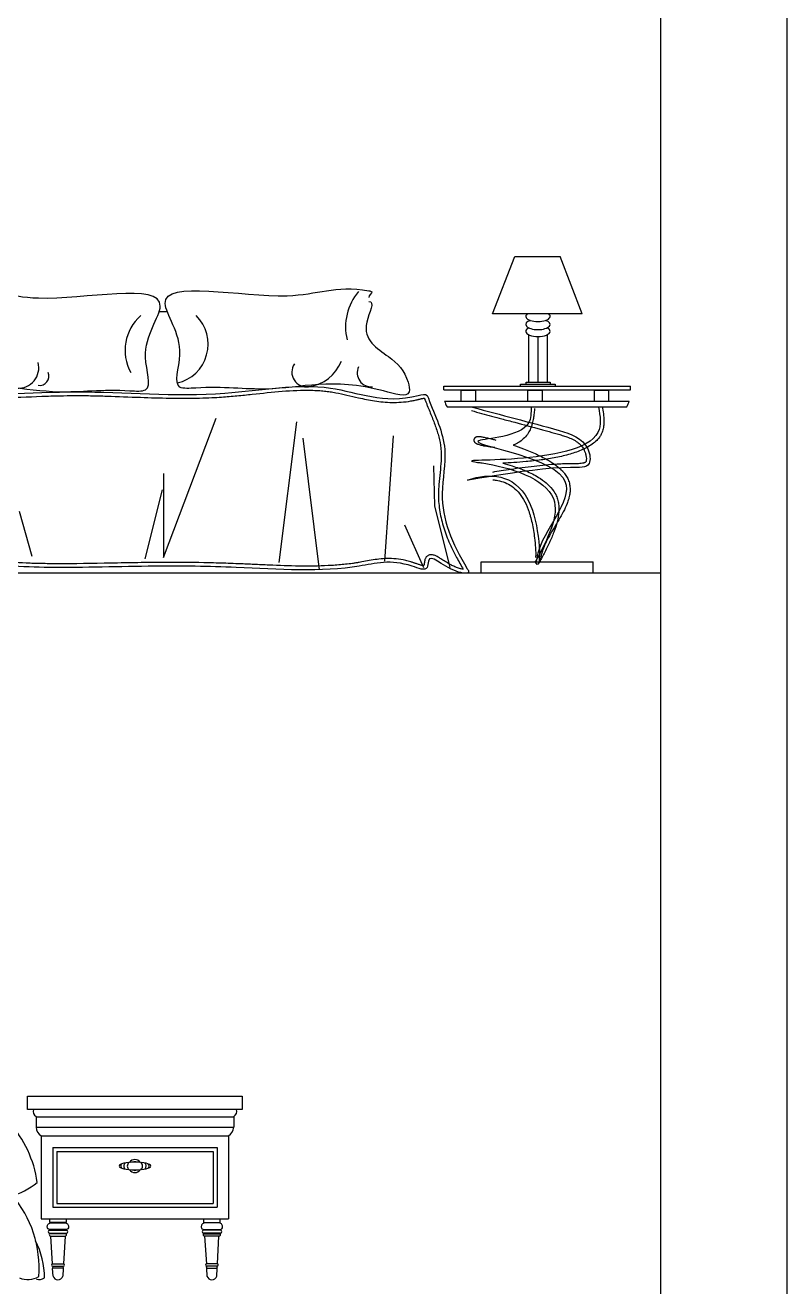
# Model space of a CAD drawing. Header units: inches. Extents: x 18.5 to 61, y 8.5 to 33.3.
# Drawn here: x 58.965 to 61.005, y 16.965 to 20.342 of the extents above; entities that cross this region are included whole.
import ezdxf

# ---------------------------------------------------------------- set-up
doc = ezdxf.new("R2010")
doc.units = ezdxf.units.IN
doc.header["$MEASUREMENT"] = 0
for name, color, linetype in [('02', 2, 'Continuous'), ('1', 1, 'Continuous'), ('kadrbm', 4, 'Continuous')]:
    doc.layers.add(name, color=color, linetype=linetype)

# ---------------------------------------------------------------- blocks, each defined once
blk = doc.blocks.new('kadrbm')
at = {"layer": 'kadrbm', "color": 4}
blk.add_lwpolyline([(0, 0), (0, 24.7972), (21, 24.7972), (21, 0), (0, 0)], close=True, dxfattribs=at)
blk.add_lwpolyline([(20.6631, 0.3257), (20.6631, 24.4603), (0.3369, 24.4603), (0.3369, 0.3257), (20.6631, 0.3257)], dxfattribs=at)

msp = doc.modelspace()

# ---------------------------------------------------------------- linework, layer by layer
at = {"layer": '02'}
for p, q in [((60.217, 19.5693), (60.2764, 19.7229)), ((60.457, 19.5693), (60.3975, 19.7229)), ((59.3242, 19.576), (59.3455, 19.576)), ((60.3134, 19.5139), (60.3134, 19.3864)), ((60.3384, 19.5088), (60.3384, 19.3864)), ((60.3634, 19.5138), (60.3634, 19.3864)), ((60.0859, 19.366), (60.0859, 19.376)), ((60.0859, 19.376), (60.5859, 19.376)), ((60.0859, 19.366), (60.5859, 19.366)), ((60.5859, 19.366), (60.5859, 19.376)), ((60.0882, 19.336), (60.583, 19.336)), ((60.0949, 19.321), (60.5763, 19.321)), ((59.3356, 18.9176), (59.4768, 19.2903)), ((59.692, 19.2803), (59.6449, 18.9042)), ((59.7088, 19.2366), (59.7525, 18.884)), ((59.9508, 19.2433), (59.9273, 18.9075)), ((60.0584, 19.1627), (60.0617, 19.0553)), ((59.3356, 19.1426), (59.3356, 18.9176)), ((59.3323, 19.0989), (59.2852, 18.9142)), ((60.0617, 19.0553), (60.1021, 18.8907)), ((58.949, 19.0418), (58.9826, 18.9209)), ((59.9811, 19.0049), (60.0315, 18.8907)), ((60.1859, 18.876), (60.1859, 18.906)), ((60.1859, 18.906), (60.4859, 18.906)), ((60.4859, 18.876), (60.4859, 18.906)), ((58.9945, 17.4205), (59.5237, 17.4205)), ((58.9945, 17.4205), (58.9945, 17.392)), ((58.9945, 17.392), (59.5237, 17.392)), ((59.5237, 17.4205), (59.5237, 17.392)), ((59.0083, 17.369), (59.5099, 17.369)), ((59.0083, 17.369), (59.0083, 17.147)), ((59.5099, 17.369), (59.5099, 17.147)), ((59.0393, 17.338), (59.4789, 17.338)), ((59.0393, 17.338), (59.0393, 17.178)), ((59.0496, 17.3276), (59.4685, 17.3276)), ((59.0496, 17.3276), (59.0496, 17.1883)), ((59.4685, 17.3276), (59.4685, 17.1883)), ((59.4789, 17.338), (59.4789, 17.178)), ((59.0393, 17.178), (59.4789, 17.178)), ((59.0496, 17.1883), (59.4685, 17.1883)), ((59.0083, 17.147), (59.5099, 17.147)), ((59.0293, 17.1166), (59.0765, 17.1166)), ((59.0383, 17.0267), (59.0342, 17.1006)), ((59.0725, 17.1006), (59.0678, 17.0267)), ((59.4888, 17.1166), (59.4417, 17.1166)), ((59.4456, 17.1006), (59.4504, 17.0267)), ((59.4799, 17.0267), (59.4839, 17.1006)), ((59.0383, 17.0267), (59.0678, 17.0267)), ((59.0386, 17.0201), (59.0674, 17.0201)), ((59.4799, 17.0267), (59.4504, 17.0267)), ((59.4796, 17.0201), (59.4507, 17.0201)), ((59.0388, 17.0158), (59.0672, 17.0158)), ((59.0398, 16.9938), (59.0388, 17.0143)), ((59.0671, 17.0143), (59.066, 16.9938)), ((59.451, 17.0143), (59.4521, 16.9938)), ((59.4794, 17.0143), (59.451, 17.0143)), ((59.4783, 16.9938), (59.4793, 17.0143))]:
    msp.add_line(p, q, dxfattribs=at)
for points in [[(60.2764, 19.7229), (60.3975, 19.7229)], [(60.457, 19.5693), (60.217, 19.5693)], [(60.3072, 19.381), (60.3072, 19.3864), (60.3709, 19.3864), (60.3709, 19.381)], [(60.1328, 19.336), (60.1328, 19.3653), (60.1707, 19.3653), (60.1707, 19.336)], [(60.2918, 19.376), (60.2918, 19.381), (60.3843, 19.381), (60.3843, 19.376)], [(60.3113, 19.336), (60.3113, 19.3653), (60.3492, 19.3653), (60.3492, 19.336)], [(60.4898, 19.336), (60.4898, 19.3653), (60.5277, 19.3653), (60.5277, 19.336)], [(59.0754, 17.147), (59.0754, 17.1376), (59.0308, 17.1376), (59.0308, 17.147)], [(59.4428, 17.147), (59.4428, 17.1376), (59.4874, 17.1376), (59.4874, 17.147)], [(59.0296, 17.1088), (59.0762, 17.1088)], [(59.0755, 17.107), (59.0303, 17.107)], [(59.0333, 17.1006), (59.0724, 17.1006)], [(59.4885, 17.1088), (59.442, 17.1088)], [(59.4426, 17.107), (59.4879, 17.107)], [(59.4848, 17.1006), (59.4457, 17.1006)]]:
    msp.add_lwpolyline(points, dxfattribs=at)
msp.add_lwpolyline([(58.9714, 17.4757), (59.5467, 17.4757), (59.5467, 17.4398), (58.9714, 17.4398)], close=True, dxfattribs=at)
for points in [[(59.0349, 17.1365), (59.0709, 17.1365, -0.414214), (59.0813, 17.1261), (59.0813, 17.125, -0.414214), (59.0751, 17.1187), (59.0307, 17.1187, -0.414214), (59.0245, 17.125), (59.0245, 17.1261, -0.414214)], [(59.4833, 17.1365), (59.4472, 17.1365, 0.414214), (59.4368, 17.1261), (59.4368, 17.125, 0.414214), (59.4431, 17.1187), (59.4874, 17.1187, 0.414214), (59.4937, 17.125), (59.4937, 17.1261, 0.414214)]]:
    msp.add_lwpolyline(points, format="xyb", close=True, dxfattribs=at)
for centre, radius, start, end in [((59.9716, 19.5343), 0.1485, 140.1532, 193.3378), ((59.3569, 19.4719), 0.1242, 131.5719, 208.5542), ((59.3485, 19.4885), 0.1067, 282.8948, 45.6336), ((58.9467, 19.4255), 0.0551, 266.0311, 14.296), ((59.7189, 19.4135), 0.0395, 146.4326, 277.6343), ((59.7096, 19.4834), 0.11, 277.6343, 338.3989), ((59.8919, 19.412), 0.0377, 155.339, 275.7953), ((59.0039, 19.4028), 0.0248, 261.1761, 23.0141), ((60.1578, 19.3579), 0.0729, 197.4882, 210.4072), ((60.5134, 19.3579), 0.0729, 329.5928, 342.5118), ((59.0034, 17.435), 0.017, 163.4479, 238.2834), ((59.5148, 17.435), 0.017, 301.7166, 16.5521), ((58.6956, 17.2011), 0.3052, 8.2074, 41.9336), ((59.0222, 17.393), 0.0277, 182.046, 239.9112), ((59.496, 17.393), 0.0277, 300.0888, 357.954), ((59.2287, 17.2884), 0.00746, 132.1029, 234.6454), ((59.2401, 17.2883), 0.011, 133.2333, 227.9866), ((59.2511, 17.2882), 0.0124, 128.453, 230.6695), ((59.2591, 17.2883), 0.0174, 34.3548, 145.6452), ((59.2591, 17.2883), 0.0116, 63.2681, 116.7319), ((59.267, 17.2882), 0.0124, 309.3305, 51.547), ((59.278, 17.2883), 0.011, 312.0134, 46.7667), ((59.2895, 17.2884), 0.00746, 305.3546, 47.8971), ((59.2591, 17.2883), 0.0174, 214.3548, 325.6452), ((59.2591, 17.2883), 0.0116, 243.2681, 296.7319), ((58.8752, 17.3931), 0.1924, 261.1215, 309.5043), ((58.6964, 17.0131), 0.3064, 356.1093, 40.2426), ((58.8038, 16.9899), 0.2131, 359.7376, 27.4186), ((59.0308, 17.1127), 0.00412, 110.2551, 254.0376), ((59.0336, 17.1046), 0.00405, 144.4028, 266.9621), ((59.0294, 17.1077), 0.00108, 318.4381, 80.8355), ((59.0722, 17.1046), 0.00405, 273.0379, 35.5972), ((59.0763, 17.1077), 0.00108, 99.1645, 221.5619), ((59.075, 17.1127), 0.00412, 285.9624, 69.7449), ((59.4431, 17.1127), 0.00412, 110.2551, 254.0376), ((59.4459, 17.1046), 0.00405, 144.4028, 266.9621), ((59.4418, 17.1077), 0.00108, 318.4381, 80.8355), ((59.4846, 17.1046), 0.00405, 273.0379, 35.5972), ((59.4887, 17.1077), 0.00108, 99.1645, 221.5619), ((59.4874, 17.1127), 0.00412, 285.9624, 69.7449), ((59.0394, 17.0235), 0.00345, 108.9613, 256.3916), ((59.037, 17.0179), 0.00277, 311.1415, 54.2114), ((59.0691, 17.0179), 0.00277, 125.7886, 228.8585), ((59.0667, 17.0235), 0.00345, 283.6084, 71.0387), ((59.4515, 17.0235), 0.00345, 108.9613, 256.3916), ((59.449, 17.0179), 0.00277, 311.1415, 54.2114), ((59.4812, 17.0179), 0.00277, 125.7886, 228.8585), ((59.4788, 17.0235), 0.00345, 283.6084, 71.0387), ((58.9725, 17.0426), 0.0583, 246.951, 300.5075), ((59.0027, 17.0089), 0.0245, 252.4159, 305.519), ((59.039, 17.015), 0.000786, 109.1798, 250.8202), ((59.0529, 16.9978), 0.0137, 196.9746, 343.0254), ((59.067, 17.015), 0.000786, 289.1798, 70.8202), ((59.4511, 17.015), 0.000786, 109.1798, 250.8202), ((59.4652, 16.9978), 0.0137, 196.9746, 343.0254), ((59.4791, 17.015), 0.000786, 289.1798, 70.8202)]:
    msp.add_arc(centre, radius, start, end, dxfattribs=at)
for centre, start_param, end_param in [((60.3384, 19.5629), 5.802943, 9.90502), ((60.3384, 19.5227), 5.552767, 10.155197), ((60.3384, 19.5413), 5.391449, 10.316514)]:
    msp.add_ellipse(centre, major_axis=(-0.0325, 0), ratio=0.427459, start_param=start_param, end_param=end_param, dxfattribs=at)
at = {"layer": '02', "extrusion": (0, 0, -1)}
msp.add_ellipse((59.2591, 17.2883), major_axis=(-0.0422, 0), ratio=0.246902, dxfattribs=at)
at = {"layer": '02'}
for points, start_tangent, end_tangent in [([(58.782, 19.5953), (58.7872, 19.5401), (58.7293, 19.448), (58.6766, 19.3796), (58.674, 19.3533), (58.7425, 19.356), (59.0558, 19.3612), (59.2454, 19.3639), (59.2876, 19.3665), (59.2876, 19.4533), (59.3271, 19.5901), (59.0005, 19.6111), (58.782, 19.6243), (58.7741, 19.6216), (58.782, 19.6059)], (-0.996553, 0.08296), (-0.110557, -0.99387)), ([(59.8853, 19.6024), (59.88, 19.5472), (59.9379, 19.4551), (59.9906, 19.3867), (59.9932, 19.3604), (59.9248, 19.3631), (59.6114, 19.3683), (59.4218, 19.371), (59.3797, 19.3736), (59.3797, 19.4604), (59.3402, 19.5972), (59.6667, 19.6182), (59.8853, 19.6314), (59.8932, 19.6287), (59.8853, 19.613)], (0.996553, 0.08296), (0.110557, -0.99387)), ([(58.512, 18.8907), (58.5759, 19.156), (58.596, 19.3004), (58.6095, 19.334), (58.707, 19.3541), (59.1037, 19.3608), (59.5003, 19.3575), (59.7827, 19.3709), (60.018, 19.3508), (60.0416, 19.3508), (60.0449, 19.3441), (60.0886, 19.2064), (60.0819, 19.0888), (60.1491, 18.8874), (60.1525, 18.8806), (60.1189, 18.8806), (60.0449, 18.9075), (60.0416, 18.8907), (60.0012, 18.8941), (59.86, 18.8941), (59.5306, 18.8907), (59.3121, 18.8941), (59.0297, 18.8907), (58.8146, 18.9075), (58.5624, 18.9008), (58.5019, 18.8874)], (0.948785, 0.315923), (-0.729911, 0.683542)), ([(60.1631, 19.3202), (60.395, 19.2572), (60.4718, 19.2078), (60.4752, 19.1686), (60.4257, 19.1584), (60.1665, 19.1294), (60.1733, 19.1311), (60.3234, 19.0442), (60.3302, 18.9079)], (0.961766, -0.273873), (-0.395665, 0.918395))]:
    msp.add_spline(points, degree=3, dxfattribs=dict(at, start_tangent=start_tangent, end_tangent=end_tangent))
for points, knots in [([(58.5556, 18.9085), (58.5597, 18.9134), (58.5633, 18.9187), (58.5695, 18.9298), (58.5722, 18.9358), (58.5768, 18.9481), (58.5787, 18.9546), (58.582, 18.9679), (58.5833, 18.9747), (58.5861, 18.994), (58.5872, 19.0067), (58.5883, 19.0328), (58.5884, 19.0461), (58.588, 19.0727), (58.5876, 19.0861), (58.5867, 19.1124), (58.5862, 19.1254), (58.5859, 19.1429), (58.5859, 19.148), (58.5859, 19.1587), (58.5859, 19.1643), (58.5862, 19.1752), (58.5865, 19.1806), (58.5874, 19.1964), (58.5883, 19.2066), (58.5914, 19.2328), (58.5942, 19.2486), (58.5983, 19.2677), (58.599, 19.2706), (58.601, 19.2795), (58.6025, 19.2855), (58.6045, 19.2933), (58.605, 19.2951), (58.6058, 19.2981), (58.6061, 19.2992), (58.6067, 19.3016), (58.607, 19.3027), (58.608, 19.3061), (58.6087, 19.3084), (58.6104, 19.3136), (58.6114, 19.3165), (58.6137, 19.3218), (58.615, 19.3242), (58.6167, 19.3269), (58.6171, 19.3275), (58.6183, 19.3291), (58.6192, 19.3301), (58.6216, 19.3326), (58.6232, 19.3339), (58.6268, 19.3364), (58.6287, 19.3375), (58.633, 19.3395), (58.6354, 19.3404), (58.6404, 19.3419), (58.643, 19.3425), (58.6513, 19.344), (58.6573, 19.3446), (58.6701, 19.3452), (58.6768, 19.3452), (58.6906, 19.3448), (58.6977, 19.3445), (58.7069, 19.3441), (58.7091, 19.344), (58.7135, 19.3439), (58.7157, 19.3438), (58.7222, 19.3435), (58.7265, 19.3434), (58.7393, 19.343), (58.7478, 19.3428), (58.7728, 19.3424), (58.7891, 19.3424), (58.8369, 19.3426), (58.8674, 19.3434), (58.9356, 19.3458), (58.9728, 19.3476), (59.026, 19.3495), (59.0424, 19.35), (59.0714, 19.3506), (59.084, 19.3508), (59.1039, 19.3509), (59.1111, 19.3508), (59.1255, 19.3507), (59.1328, 19.3506), (59.1547, 19.3502), (59.1694, 19.3498), (59.2138, 19.3484), (59.2438, 19.3472), (59.3261, 19.3443), (59.379, 19.3429), (59.4433, 19.3445), (59.4543, 19.3449), (59.4738, 19.3458), (59.4824, 19.3462), (59.4979, 19.3473), (59.5048, 19.3478), (59.5186, 19.3489), (59.5254, 19.3495), (59.546, 19.3515), (59.5596, 19.3529), (59.6003, 19.3573), (59.6272, 19.3603), (59.6799, 19.3645), (59.7058, 19.3657), (59.7375, 19.3649), (59.744, 19.3647), (59.7559, 19.3639), (59.7613, 19.3634), (59.7718, 19.3623), (59.7768, 19.3617), (59.7869, 19.3602), (59.7919, 19.3593), (59.8069, 19.3566), (59.8169, 19.3544), (59.8371, 19.3497), (59.8473, 19.3473), (59.8717, 19.3418), (59.8861, 19.3387), (59.9159, 19.3342), (59.9314, 19.3326), (59.9637, 19.3322), (59.9806, 19.3334), (60.0002, 19.3367), (60.0021, 19.337), (60.0077, 19.3381), (60.0114, 19.3389), (60.0163, 19.34), (60.0173, 19.3403), (60.019, 19.3407), (60.0197, 19.3409), (60.0215, 19.3413), (60.0226, 19.3416), (60.0248, 19.3422), (60.0258, 19.3424), (60.0281, 19.343), (60.0293, 19.3432), (60.0315, 19.3436), (60.0324, 19.3437), (60.0336, 19.3437), (60.034, 19.3437), (60.0343, 19.3437)], [47.70441, 47.70441, 47.70441, 47.70441, 66.756575, 66.756575, 85.80874, 85.80874, 104.860905, 104.860905, 123.91307, 123.91307, 157.032843, 157.032843, 190.152617, 190.152617, 223.27239, 223.27239, 256.392163, 256.392163, 270.084262, 270.084262, 285.89966, 285.89966, 301.715057, 301.715057, 333.345853, 333.345853, 384.48275, 384.48275, 393.768789, 393.768789, 412.340867, 412.340867, 417.733923, 417.733923, 421.263549, 421.263549, 424.793176, 424.793176, 431.852428, 431.852428, 441.845814, 441.845814, 451.839201, 451.839201, 454.878731, 454.878731, 460.665067, 460.665067, 470.042866, 470.042866, 479.420665, 479.420665, 488.798464, 488.798464, 498.176263, 498.176263, 516.394508, 516.394508, 534.612753, 534.612753, 552.830998, 552.830998, 558.470729, 558.470729, 564.11046, 564.11046, 575.389922, 575.389922, 597.948845, 597.948845, 643.066692, 643.066692, 733.302386, 733.302386, 851.031046, 851.031046, 903.55234, 903.55234, 943.794606, 943.794606, 966.539005, 966.539005, 989.283404, 989.283404, 1034.772201, 1034.772201, 1125.749797, 1125.749797, 1281.255168, 1281.255168, 1313.172005, 1313.172005, 1338.138618, 1338.138618, 1358.059039, 1358.059039, 1377.979459, 1377.979459, 1417.820301, 1417.820301, 1497.205518, 1497.205518, 1576.590736, 1576.590736, 1597.236607, 1597.236607, 1614.65439, 1614.65439, 1631.156952, 1631.156952, 1647.659514, 1647.659514, 1680.664638, 1680.664638, 1713.669762, 1713.669762, 1758.578331, 1758.578331, 1803.4869, 1803.4869, 1848.395468, 1848.395468, 1853.074736, 1853.074736, 1862.433271, 1862.433271, 1864.91054, 1864.91054, 1866.583899, 1866.583899, 1869.365593, 1869.365593, 1872.147287, 1872.147287, 1875.836801, 1875.836801, 1879.526316, 1879.526316, 1881.838379, 1881.838379, 1881.838379, 1881.838379]), ([(60.0343, 19.3437), (60.0343, 19.3436), (60.0344, 19.3434), (60.0347, 19.3427), (60.035, 19.3421), (60.0354, 19.3411), (60.0355, 19.3408), (60.0357, 19.3402), (60.0358, 19.3399), (60.0361, 19.3392), (60.0362, 19.3388), (60.0366, 19.3378), (60.0369, 19.3371), (60.0377, 19.335), (60.0382, 19.3337), (60.0398, 19.3296), (60.0409, 19.3269), (60.0441, 19.3188), (60.0463, 19.3135), (60.0527, 19.2977), (60.0569, 19.2875), (60.0645, 19.2673), (60.0679, 19.2573), (60.0736, 19.2375), (60.0759, 19.2276), (60.0779, 19.214), (60.0783, 19.2103), (60.0788, 19.2041), (60.0789, 19.2016), (60.0791, 19.1966), (60.0792, 19.194), (60.0792, 19.1864), (60.0791, 19.1812), (60.0783, 19.1658), (60.0773, 19.1554), (60.0751, 19.1343), (60.074, 19.1236), (60.0727, 19.1082), (60.0724, 19.1035), (60.0721, 19.0958), (60.072, 19.0928), (60.0719, 19.0861), (60.0719, 19.0823), (60.0721, 19.0748), (60.0722, 19.0711), (60.073, 19.06), (60.0738, 19.0526), (60.077, 19.0307), (60.0802, 19.0163), (60.0887, 18.9878), (60.094, 18.9736), (60.1061, 18.9455), (60.113, 18.9314), (60.1262, 18.9068), (60.1322, 18.8963), (60.1385, 18.8857)], [1893.544319, 1893.544319, 1893.544319, 1893.544319, 1894.529702, 1894.529702, 1896.83829, 1896.83829, 1897.662121, 1897.662121, 1898.687555, 1898.687555, 1899.712989, 1899.712989, 1901.763858, 1901.763858, 1905.865595, 1905.865595, 1914.069069, 1914.069069, 1930.476018, 1930.476018, 1963.289915, 1963.289915, 1996.103812, 1996.103812, 2028.91771, 2028.91771, 2041.177327, 2041.177327, 2049.267817, 2049.267817, 2057.358308, 2057.358308, 2073.539288, 2073.539288, 2105.066946, 2105.066946, 2136.594604, 2136.594604, 2150.337184, 2150.337184, 2159.06333, 2159.06333, 2170.123897, 2170.123897, 2181.184464, 2181.184464, 2203.305599, 2203.305599, 2247.547869, 2247.547869, 2291.790138, 2291.790138, 2336.032408, 2336.032408, 2368.717967, 2368.717967, 2368.717967, 2368.717967]), ([(60.5106, 19.3219), (60.5117, 19.3153), (60.5128, 19.3087), (60.5145, 19.2954), (60.5151, 19.2887), (60.5151, 19.2775), (60.5149, 19.2731), (60.5137, 19.2642), (60.5127, 19.2598), (60.5106, 19.2534), (60.5098, 19.2514), (60.5082, 19.2479), (60.5075, 19.2465), (60.5059, 19.2437), (60.505, 19.2424), (60.5024, 19.2384), (60.5004, 19.2359), (60.4948, 19.2297), (60.491, 19.2262), (60.4826, 19.2197), (60.4781, 19.2167), (60.4684, 19.2111), (60.4632, 19.2085), (60.4474, 19.2015), (60.4362, 19.1976), (60.4123, 19.1906), (60.3997, 19.1876), (60.3736, 19.1825), (60.3602, 19.1803), (60.3332, 19.1767), (60.3197, 19.1752), (60.2844, 19.1719), (60.2632, 19.1705), (60.244, 19.1696)], [0, 0, 0, 0, 18.158288, 18.158288, 36.316576, 36.316576, 48.474714, 48.474714, 60.632852, 60.632852, 66.442076, 66.442076, 70.611377, 70.611377, 74.780679, 74.780679, 83.119281, 83.119281, 96.116338, 96.116338, 109.113394, 109.113394, 122.110451, 122.110451, 146.704684, 146.704684, 171.298917, 171.298917, 195.89315, 195.89315, 220.487383, 220.487383, 260.914503, 260.914503, 260.914503, 260.914503]), ([(60.1603, 19.3106), (60.1694, 19.308), (60.1785, 19.3055), (60.2055, 19.2981), (60.2233, 19.2933), (60.2529, 19.2855), (60.2645, 19.2824), (60.2997, 19.2731), (60.3233, 19.2669), (60.3521, 19.2589), (60.3568, 19.2576), (60.3709, 19.2537), (60.3804, 19.251), (60.3922, 19.2476), (60.3944, 19.2469), (60.3988, 19.2456), (60.401, 19.245), (60.4075, 19.243), (60.4117, 19.2416), (60.4212, 19.2382), (60.4262, 19.2362), (60.4357, 19.2315), (60.4401, 19.2289), (60.4471, 19.2238), (60.4499, 19.2215), (60.4549, 19.2163), (60.4571, 19.2134), (60.46, 19.2088), (60.4609, 19.2072), (60.4623, 19.2045), (60.4628, 19.2033), (60.4638, 19.2009), (60.4643, 19.1997), (60.4657, 19.1958), (60.4664, 19.193), (60.4675, 19.1876), (60.4679, 19.185), (60.468, 19.1811), (60.468, 19.1796), (60.4677, 19.1771), (60.4675, 19.176), (60.4671, 19.1748), (60.467, 19.1745), (60.4667, 19.174), (60.4667, 19.1738), (60.4665, 19.1735), (60.4664, 19.1733), (60.4662, 19.1731), (60.4661, 19.173), (60.4658, 19.1726), (60.4656, 19.1724), (60.465, 19.1719), (60.4646, 19.1717), (60.4637, 19.1712), (60.4631, 19.1709), (60.4618, 19.1704), (60.461, 19.1702), (60.4585, 19.1696), (60.4565, 19.1692), (60.4519, 19.1687), (60.4493, 19.1686), (60.4438, 19.1684), (60.4408, 19.1684), (60.4344, 19.1684), (60.4311, 19.1684), (60.4261, 19.1684), (60.4246, 19.1684), (60.4216, 19.1683), (60.42, 19.1683), (60.4154, 19.1682), (60.4123, 19.1681), (60.4027, 19.1677), (60.3961, 19.1674), (60.3697, 19.1657), (60.3488, 19.1636), (60.3069, 19.1587), (60.2858, 19.1559), (60.2483, 19.1504), (60.2316, 19.1477), (60.2165, 19.1453)], [0, 0, 0, 0, 28.23969, 28.23969, 84.71907, 84.71907, 121.608368, 121.608368, 195.386963, 195.386963, 209.654268, 209.654268, 238.188877, 238.188877, 244.729385, 244.729385, 251.269892, 251.269892, 264.350908, 264.350908, 281.186626, 281.186626, 298.022345, 298.022345, 310.680787, 310.680787, 323.33923, 323.33923, 329.288893, 329.288893, 333.367764, 333.367764, 337.446635, 337.446635, 346.115551, 346.115551, 354.784468, 354.784468, 360.481449, 360.481449, 366.178431, 366.178431, 368.751456, 368.751456, 370.718719, 370.718719, 372.572601, 372.572601, 374.426484, 374.426484, 378.356203, 378.356203, 382.285923, 382.285923, 386.215642, 386.215642, 390.145362, 390.145362, 397.635222, 397.635222, 405.125082, 405.125082, 412.614942, 412.614942, 420.104802, 420.104802, 423.30667, 423.30667, 426.508538, 426.508538, 432.912273, 432.912273, 445.719744, 445.719744, 483.398646, 483.398646, 521.077547, 521.077547, 554.403482, 554.403482, 554.403482, 554.403482]), ([(60.3291, 19.3163), (60.3291, 19.3157), (60.3291, 19.3151), (60.3289, 19.3133), (60.3288, 19.312), (60.3283, 19.3062), (60.3277, 19.3011), (60.3264, 19.2918), (60.3257, 19.2876), (60.3244, 19.2811), (60.3238, 19.2788), (60.3229, 19.2753), (60.3226, 19.2741), (60.3219, 19.2717), (60.3215, 19.2705), (60.3203, 19.267), (60.3195, 19.2648), (60.3167, 19.2583), (60.3146, 19.2543), (60.3092, 19.2456), (60.3058, 19.2412), (60.2982, 19.2335), (60.2941, 19.2301), (60.2855, 19.2244), (60.281, 19.222), (60.2748, 19.2193), (60.2732, 19.2187), (60.2716, 19.2181)], [18.429738, 18.429738, 18.429738, 18.429738, 19.916373, 19.916373, 22.889644, 22.889644, 31.865541, 31.865541, 38.540656, 38.540656, 42.268657, 42.268657, 44.281871, 44.281871, 46.295086, 46.295086, 50.321515, 50.321515, 58.374373, 58.374373, 69.082868, 69.082868, 79.791363, 79.791363, 90.499858, 90.499858, 94.16164, 94.16164, 94.16164, 94.16164]), ([(60.2228, 19.2118), (60.2186, 19.2121), (60.2145, 19.2124), (60.2044, 19.2137), (60.1988, 19.2147), (60.1904, 19.2165), (60.1873, 19.2173), (60.1829, 19.2185), (60.1813, 19.219), (60.179, 19.2197), (60.1783, 19.22), (60.1768, 19.2205), (60.1762, 19.2207), (60.1751, 19.2212), (60.1748, 19.2213), (60.1741, 19.2216), (60.1738, 19.2218), (60.1732, 19.2221), (60.1729, 19.2223), (60.1724, 19.2226), (60.1721, 19.2228), (60.1715, 19.2232), (60.1712, 19.2234), (60.1706, 19.224), (60.1703, 19.2243), (60.1697, 19.2251), (60.1693, 19.2255), (60.1687, 19.2266), (60.1684, 19.2271), (60.168, 19.2283), (60.1678, 19.229), (60.1676, 19.2304), (60.1675, 19.2311), (60.1676, 19.2325), (60.1677, 19.2333), (60.1681, 19.2347), (60.1684, 19.2354), (60.169, 19.2366), (60.1694, 19.2372), (60.1701, 19.2381), (60.1705, 19.2385), (60.1713, 19.2392), (60.1716, 19.2395), (60.1723, 19.2399), (60.1726, 19.2401), (60.1734, 19.2405), (60.1739, 19.2407), (60.1747, 19.241), (60.175, 19.2411), (60.1756, 19.2413), (60.1759, 19.2413), (60.1766, 19.2414), (60.1769, 19.2415), (60.1776, 19.2415), (60.1779, 19.2416), (60.1784, 19.2416), (60.1787, 19.2416), (60.1794, 19.2415), (60.1798, 19.2415), (60.1807, 19.2415), (60.1812, 19.2414), (60.1821, 19.2413), (60.1826, 19.2413), (60.1843, 19.241), (60.1856, 19.2408), (60.1884, 19.2403), (60.19, 19.2401), (60.195, 19.2391), (60.1987, 19.2383), (60.2071, 19.2364), (60.2118, 19.2353), (60.2197, 19.2333), (60.2227, 19.2325), (60.2259, 19.2317)], [131.823065, 131.823065, 131.823065, 131.823065, 142.236591, 142.236591, 158.752811, 158.752811, 170.280336, 170.280336, 177.791378, 177.791378, 182.439454, 182.439454, 187.08753, 187.08753, 189.911345, 189.911345, 192.202642, 192.202642, 193.944073, 193.944073, 195.325115, 195.325115, 196.440392, 196.440392, 197.364042, 197.364042, 198.287693, 198.287693, 198.900132, 198.900132, 199.512571, 199.512571, 200.004225, 200.004225, 200.495879, 200.495879, 200.987532, 200.987532, 201.479186, 201.479186, 201.97084, 201.97084, 202.462494, 202.462494, 202.954148, 202.954148, 203.812771, 203.812771, 204.671395, 204.671395, 205.530018, 205.530018, 207.198499, 207.198499, 208.86698, 208.86698, 210.535462, 210.535462, 213.87617, 213.87617, 217.216879, 217.216879, 220.557588, 220.557588, 228.091192, 228.091192, 235.624795, 235.624795, 250.075477, 250.075477, 264.526159, 264.526159, 272.880066, 272.880066, 272.880066, 272.880066]), ([(60.2716, 19.2181), (60.2807, 19.2151), (60.2901, 19.2119), (60.3113, 19.2039), (60.3233, 19.199), (60.3463, 19.1884), (60.3574, 19.1827), (60.3746, 19.1724), (60.3813, 19.168), (60.3934, 19.1588), (60.3989, 19.154), (60.4059, 19.1467), (60.4079, 19.1444), (60.4109, 19.1405), (60.4121, 19.1389), (60.4144, 19.1354), (60.4156, 19.1335), (60.4176, 19.1297), (60.4185, 19.1278), (60.4211, 19.1216), (60.4224, 19.1174), (60.424, 19.1088), (60.4244, 19.1044), (60.4245, 19.0957), (60.4241, 19.0914), (60.4228, 19.0828), (60.4218, 19.0785), (60.4194, 19.0699), (60.4179, 19.0657), (60.4134, 19.0542), (60.41, 19.047), (60.4025, 19.0325), (60.3984, 19.0253), (60.39, 19.011), (60.3856, 19.0038), (60.3771, 18.9895), (60.3728, 18.9824), (60.365, 18.9683), (60.3613, 18.9613), (60.3549, 18.9476), (60.3522, 18.9409), (60.3496, 18.9326), (60.3491, 18.9309), (60.3482, 18.9275), (60.3477, 18.9258), (60.3465, 18.9206), (60.3458, 18.9171), (60.3446, 18.9106), (60.344, 18.9076), (60.3435, 18.9045)], [309.345022, 309.345022, 309.345022, 309.345022, 329.515564, 329.515564, 355.300024, 355.300024, 381.084485, 381.084485, 398.804273, 398.804273, 416.524061, 416.524061, 424.306197, 424.306197, 429.58489, 429.58489, 435.489648, 435.489648, 441.394407, 441.394407, 454.092102, 454.092102, 466.789796, 466.789796, 479.487491, 479.487491, 492.185186, 492.185186, 504.882881, 504.882881, 526.508848, 526.508848, 548.134815, 548.134815, 569.760782, 569.760782, 591.386749, 591.386749, 613.012716, 613.012716, 634.638683, 634.638683, 640.218419, 640.218419, 645.798156, 645.798156, 656.957629, 656.957629, 666.437578, 666.437578, 666.437578, 666.437578]), ([(60.244, 19.1696), (60.2524, 19.1675), (60.2608, 19.1651), (60.2819, 19.1586), (60.2944, 19.1542), (60.3182, 19.144), (60.3295, 19.1383), (60.3472, 19.1273), (60.354, 19.1224), (60.3665, 19.1117), (60.3721, 19.1059), (60.3804, 19.0953), (60.3834, 19.0906), (60.3869, 19.0836), (60.3878, 19.0816), (60.3895, 19.0774), (60.3902, 19.0753), (60.3915, 19.071), (60.3921, 19.0689), (60.3935, 19.0623), (60.3941, 19.0578), (60.3946, 19.0488), (60.3946, 19.0443), (60.3937, 19.0309), (60.3921, 19.0219), (60.3875, 19.0038), (60.3845, 18.9946), (60.3773, 18.976), (60.3733, 18.9665), (60.3644, 18.9476), (60.3597, 18.938), (60.3502, 18.9195), (60.3455, 18.9105), (60.3408, 18.9016)], [460.677462, 460.677462, 460.677462, 460.677462, 482.981504, 482.981504, 517.109819, 517.109819, 551.238133, 551.238133, 575.674187, 575.674187, 600.110241, 600.110241, 617.603767, 617.603767, 624.686091, 624.686091, 631.806838, 631.806838, 638.927585, 638.927585, 653.169079, 653.169079, 667.410573, 667.410573, 694.524438, 694.524438, 721.638303, 721.638303, 748.752168, 748.752168, 775.866033, 775.866033, 801.150035, 801.150035, 801.150035, 801.150035]), ([(60.2176, 19.1252), (60.222, 19.1249), (60.2264, 19.1244), (60.2373, 19.1223), (60.2439, 19.1204), (60.2564, 19.1153), (60.2625, 19.112), (60.2742, 19.1037), (60.2797, 19.0988), (60.2903, 19.0871), (60.2953, 19.0803), (60.3044, 19.0645), (60.3086, 19.0556), (60.3133, 19.0428), (60.3143, 19.04), (60.3161, 19.0343), (60.317, 19.0313), (60.3195, 19.0223), (60.3211, 19.0161), (60.3254, 18.9965), (60.3276, 18.9828), (60.3304, 18.9606), (60.3312, 18.9518), (60.3321, 18.9379), (60.3323, 18.9324), (60.3323, 18.924), (60.3323, 18.9207), (60.3321, 18.9177)], [733.785597, 733.785597, 733.785597, 733.785597, 748.136585, 748.136585, 770.425875, 770.425875, 792.715165, 792.715165, 815.004455, 815.004455, 837.293745, 837.293745, 859.583035, 859.583035, 865.479504, 865.479504, 871.375974, 871.375974, 883.168913, 883.168913, 907.466905, 907.466905, 924.583988, 924.583988, 936.804481, 936.804481, 945.81233, 945.81233, 945.81233, 945.81233]), ([(60.0329, 18.8959), (60.0328, 18.8959), (60.0326, 18.8958), (60.0318, 18.8958), (60.0311, 18.8958), (60.0295, 18.896), (60.0285, 18.8961), (60.0264, 18.8965), (60.0253, 18.8968), (60.0218, 18.8977), (60.0192, 18.8986), (60.0138, 18.9004), (60.0109, 18.9013), (60.007, 18.9027), (60.0059, 18.9031), (60.0036, 18.9038), (60.0024, 18.9042), (60.0001, 18.9049), (59.9989, 18.9053), (59.9954, 18.9063), (59.9931, 18.907), (59.9863, 18.9088), (59.9819, 18.9098), (59.9688, 18.9124), (59.9604, 18.9134), (59.9443, 18.9145), (59.9366, 18.9146), (59.9216, 18.9139), (59.9144, 18.9132), (59.9003, 18.9114), (59.8934, 18.9102), (59.8799, 18.9078), (59.8733, 18.9066), (59.8642, 18.9049), (59.8617, 18.9045), (59.8563, 18.9036), (59.8534, 18.9031), (59.8474, 18.9022), (59.8445, 18.9018), (59.8355, 18.9005), (59.8294, 18.8998), (59.8111, 18.8978), (59.7987, 18.8968), (59.7609, 18.8946), (59.7349, 18.8941), (59.6822, 18.8945), (59.6554, 18.8953), (59.6149, 18.897), (59.6013, 18.8976), (59.5748, 18.8988), (59.5619, 18.8994), (59.5401, 18.9003), (59.5313, 18.9007), (59.5136, 18.9014), (59.5047, 18.9017), (59.4784, 18.9026), (59.4609, 18.903), (59.4087, 18.9041), (59.3741, 18.9044), (59.3275, 18.9042), (59.3154, 18.9041), (59.2913, 18.9039), (59.2792, 18.9037), (59.243, 18.9031), (59.2188, 18.9026), (59.1461, 18.9011), (59.0976, 18.9003), (59.0355, 18.9006), (59.022, 18.9008), (58.995, 18.9013), (58.9816, 18.9017), (58.9412, 18.9034), (58.9144, 18.9051), (58.8787, 18.9086), (58.8695, 18.9097), (58.8531, 18.9117), (58.8458, 18.9127), (58.8325, 18.9147), (58.8265, 18.9156), (58.8168, 18.9173), (58.8131, 18.9179), (58.8057, 18.9193), (58.802, 18.9199), (58.7909, 18.9221), (58.7835, 18.9235), (58.7604, 18.928), (58.7445, 18.931), (58.7124, 18.9357), (58.6961, 18.9373), (58.666, 18.9379), (58.6522, 18.9373), (58.6243, 18.9335), (58.6101, 18.9303), (58.5915, 18.9243), (58.5873, 18.9228), (58.5774, 18.9189), (58.5717, 18.9164), (58.5642, 18.9129), (58.5625, 18.912), (58.5597, 18.9106), (58.5586, 18.9101), (58.5569, 18.9092), (58.5563, 18.9089), (58.5556, 18.9085)], [2520.719746, 2520.719746, 2520.719746, 2520.719746, 2522.405074, 2522.405074, 2526.001151, 2526.001151, 2529.597228, 2529.597228, 2533.193305, 2533.193305, 2540.025901, 2540.025901, 2546.858497, 2546.858497, 2549.392993, 2549.392993, 2552.147861, 2552.147861, 2554.90273, 2554.90273, 2560.412467, 2560.412467, 2571.431941, 2571.431941, 2593.47089, 2593.47089, 2615.509838, 2615.509838, 2637.548787, 2637.548787, 2659.587735, 2659.587735, 2681.626684, 2681.626684, 2689.965253, 2689.965253, 2699.776881, 2699.776881, 2709.588509, 2709.588509, 2729.211766, 2729.211766, 2768.45828, 2768.45828, 2846.951307, 2846.951307, 2925.444334, 2925.444334, 2965.179653, 2965.179653, 3002.739872, 3002.739872, 3028.797529, 3028.797529, 3054.855185, 3054.855185, 3106.970499, 3106.970499, 3211.201125, 3211.201125, 3247.572368, 3247.572368, 3283.943611, 3283.943611, 3356.686097, 3356.686097, 3502.171068, 3502.171068, 3542.575295, 3542.575295, 3582.979522, 3582.979522, 3663.787975, 3663.787975, 3691.819497, 3691.819497, 3714.081497, 3714.081497, 3732.760606, 3732.760606, 3744.228966, 3744.228966, 3755.697326, 3755.697326, 3778.634046, 3778.634046, 3827.246656, 3827.246656, 3875.859266, 3875.859266, 3915.514813, 3915.514813, 3955.170361, 3955.170361, 3966.610003, 3966.610003, 3982.132596, 3982.132596, 3986.685423, 3986.685423, 3989.594837, 3989.594837, 3991.317953, 3991.317953, 3991.317953, 3991.317953]), ([(60.1385, 18.8857), (60.1379, 18.8858), (60.1374, 18.8859), (60.1356, 18.8862), (60.1344, 18.8865), (60.13, 18.8875), (60.1265, 18.8885), (60.1215, 18.8903), (60.1197, 18.891), (60.1163, 18.8924), (60.1146, 18.8931), (60.1096, 18.8954), (60.1063, 18.8971), (60.0986, 18.9013), (60.0942, 18.9039), (60.0859, 18.9091), (60.0819, 18.9117), (60.0758, 18.9154), (60.0736, 18.9168), (60.0692, 18.9193), (60.0671, 18.9204), (60.0636, 18.9221), (60.0622, 18.9227), (60.0593, 18.9237), (60.0578, 18.9241), (60.0552, 18.9246), (60.054, 18.9248), (60.0517, 18.9248), (60.0504, 18.9248), (60.0481, 18.9244), (60.0471, 18.9241), (60.045, 18.9233), (60.044, 18.9228), (60.0421, 18.9216), (60.0413, 18.9209), (60.0397, 18.9193), (60.039, 18.9185), (60.0379, 18.9167), (60.0374, 18.9158), (60.0365, 18.914), (60.0361, 18.9131), (60.0357, 18.9116), (60.0355, 18.9111), (60.0352, 18.91), (60.0351, 18.9094), (60.0349, 18.9083), (60.0348, 18.9078), (60.0345, 18.9059), (60.0343, 18.9047), (60.034, 18.9023), (60.0339, 18.9012), (60.0336, 18.8991), (60.0335, 18.8981), (60.0332, 18.8967), (60.033, 18.8962), (60.0329, 18.8959)], [2401.246398, 2401.246398, 2401.246398, 2401.246398, 2402.666404, 2402.666404, 2405.506416, 2405.506416, 2412.791446, 2412.791446, 2416.552853, 2416.552853, 2420.314261, 2420.314261, 2427.837076, 2427.837076, 2438.438925, 2438.438925, 2449.040773, 2449.040773, 2455.500658, 2455.500658, 2461.960543, 2461.960543, 2466.206502, 2466.206502, 2470.452462, 2470.452462, 2473.379722, 2473.379722, 2476.306982, 2476.306982, 2478.620224, 2478.620224, 2480.933467, 2480.933467, 2483.246709, 2483.246709, 2485.559951, 2485.559951, 2487.873193, 2487.873193, 2490.186435, 2490.186435, 2491.503298, 2491.503298, 2492.850115, 2492.850115, 2494.196931, 2494.196931, 2497.521484, 2497.521484, 2500.846037, 2500.846037, 2504.17059, 2504.17059, 2506.79379, 2506.79379, 2506.79379, 2506.79379])]:
    msp.add_open_spline(points, degree=3, knots=knots, dxfattribs=at)
msp.add_spline([(60.5008, 19.3202), (60.4991, 19.2521), (60.1767, 19.172), (60.1886, 19.1703), (60.3797, 19.0749), (60.3319, 18.9062)], degree=3, dxfattribs=at)
at = {"layer": '02', "start_tangent": (-0.033001, 0.999455)}
msp.add_spline([(60.32, 19.3202), (60.3132, 19.2776), (60.1802, 19.2299), (60.4053, 19.1311), (60.3405, 18.9369), (60.3336, 18.9062)], degree=3, dxfattribs=at)
at = {"layer": '1'}
msp.add_line((40.3716, 18.876), (60.6678, 18.876), dxfattribs=at)

# ---------------------------------------------------------------- block references
at = {"layer": 'kadrbm'}
msp.add_blockref('kadrbm', (40.0047, 8.4798), dxfattribs=at)

doc.saveas('drawing.dxf')
